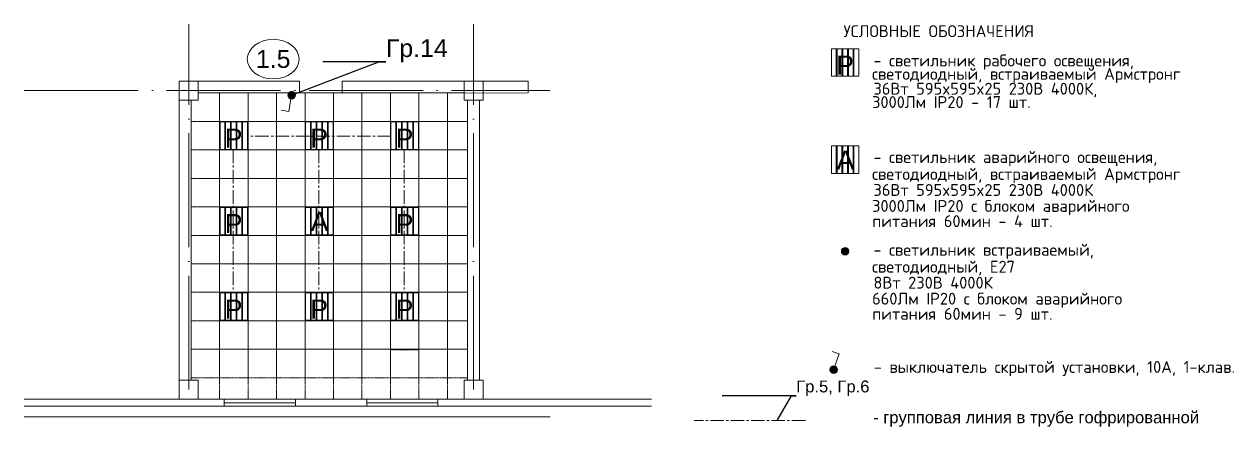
# Model space of a CAD drawing. Header units: millimetres. Extents: x -7047 to 653546, y -441812 to -147059.
# Drawn here: x 61312 to 86786, y -409850 to -401367 of the extents above; entities that cross this region are included whole.
import ezdxf
from ezdxf import colors
from ezdxf.entities.mleader import LeaderData, LeaderLine
from ezdxf.math import Vec2, Vec3

# ---------------------------------------------------------------- set-up
doc = ezdxf.new("R2010")
doc.units = ezdxf.units.MM
for name, pattern in [('ACAD_ISO04W100', [30, 24, -3, 0, -3]), ('CENTERX2', [4, 2.5, -0.5, 0.5, -0.5]), ('осевая2', [28.575, 19.05, -3.175, 3.175, -3.175])]:
    doc.linetypes.add(name, pattern=pattern)
for name, color, linetype, lineweight in [('$Osveshenie', 240, 'Continuous', 15), ('$Оbорудование', 173, 'Continuous', 20), ('1-Колонна', 244, 'Continuous', 60), ('1-Номр помещения', 173, 'Continuous', 20), ('1-Окна', 133, 'Continuous', 9), ('1-Стена Газоbетонная', 194, 'Continuous', 60), ('1-Стена сэндвич-панель', 157, 'Continuous', 60), ('1-Стена тонкая', 149, 'Continuous', 13), ('1-Цоколь', 249, 'Continuous', 15), ('Выключатель одноклавишный защищенный открытый', 5, 'Continuous', 15), ('Ось', 251, 'ACAD_ISO04W100', 9)]:
    doc.layers.add(name, color=color, linetype=linetype, lineweight=lineweight)
doc.layers.add('$TEXT', color=250, linetype='Continuous')
doc.layers.add('1 этаж', color=7, linetype='Continuous')
doc.styles.add('Arial Annotative', font='arial.ttf', dxfattribs={"height": 2.5})
doc.styles.add('Анно2.0', font='arial.ttf', dxfattribs={"height": 2})
doc.styles.add('Аннот2.5', font='arial.ttf', dxfattribs={"height": 2.5})
doc.styles.add('ГОСТ', font='isocpeur.ttf')

# ---------------------------------------------------------------- blocks, each defined once
blk = doc.blocks.new('_None')

msp = doc.modelspace()

# ---------------------------------------------------------------- hatches: boundary and pattern name
at = {"layer": '$Оbорудование'}
h = msp.add_hatch(dxfattribs=at)
h.set_pattern_fill('ANGLE', color=0)
h.set_pattern_definition([(0, (1309.252, -62700), (0, 6.985), [5.08, -1.905]), (90, (1309.252, -62700), (-6.985, 4e-16), [5.08, -1.905])])
h.paths.add_polyline_path([(66877.7, -402817.4, 0.1510871), (66863.7, -402862.6, 1), (67023.7, -402862.6, 0.1507461), (67009.8, -402817.5)])
h.paths.add_polyline_path([(67008.9, -402816.1, 0.5153185), (66878.6, -402816.1)])
at = {"layer": '$Оbорудование', "linetype": 'ByBlock', "true_color": 0x939598}
h = msp.add_hatch(dxfattribs=at)
h.set_pattern_fill('ANGLE', color=252)
h.set_pattern_definition([(0, (1309.252, -62700), (0, 6.985), [5.08, -1.905]), (90, (1309.252, -62700), (-6.985, 4e-16), [5.08, -1.905])])
h.paths.add_polyline_path([(78681.4, -406151.6, 1), (78521.4, -406151.6, 1)])
at = {"layer": 'Выключатель одноклавишный защищенный открытый'}
h = msp.add_hatch(color=7, dxfattribs=at)
edge = h.paths.add_edge_path()
edge.add_arc((78361.1, -408645.1), 80, 0, 360)

# ---------------------------------------------------------------- linework, layer by layer
at = {"layer": '$Osveshenie', "color": 7}
msp.add_lwpolyline([(66929.9, -402941.4), (66883.1, -403208.9), (66725.5, -403181.3)], dxfattribs=at)
at = {"layer": '$Osveshenie', "color": 7, "linetype": 'осевая2', "ltscale": 15}
for points in [[(69036.1, -403726.1), (66016.1, -403726.1)], [(65716.1, -404006.1), (65716.1, -407026.1)], [(67516.1, -404006.1), (67516.1, -407026.1)], [(69316.1, -404006.1), (69316.1, -407026.1)], [(77762.8, -409717.3), (75423.9, -409717.3)]]:
    msp.add_lwpolyline(points, dxfattribs=at)
at = {"layer": '$Osveshenie', "color": 7}
msp.add_circle((66943.7, -402862.6), 80, dxfattribs=at)
at = {"layer": '$Оbорудование', "color": 0}
for p, q in [((78891.4, -401885.1), (78311.4, -401885.1)), ((78311.4, -401885.1), (78311.4, -402465.1)), ((78891.4, -402465.1), (78891.4, -401885.1)), ((78311.4, -402465.1), (78891.4, -402465.1)), ((66016.1, -403426.1), (65436.1, -403426.1)), ((65436.1, -403426.1), (65436.1, -404006.1)), ((66016.1, -404006.1), (66016.1, -403426.1)), ((67816.1, -403426.1), (67236.1, -403426.1)), ((67236.1, -403426.1), (67236.1, -404006.1)), ((67816.1, -404006.1), (67816.1, -403426.1)), ((69616.1, -403426.1), (69036.1, -403426.1)), ((69036.1, -403426.1), (69036.1, -404006.1)), ((69616.1, -404006.1), (69616.1, -403426.1)), ((65436.1, -404006.1), (66016.1, -404006.1)), ((67236.1, -404006.1), (67816.1, -404006.1)), ((69036.1, -404006.1), (69616.1, -404006.1)), ((78891.4, -403930.9), (78311.4, -403930.9)), ((78311.4, -403930.9), (78311.4, -404510.9)), ((78891.4, -404510.9), (78891.4, -403930.9)), ((78311.4, -404510.9), (78891.4, -404510.9)), ((66016.1, -405226.1), (65436.1, -405226.1)), ((65436.1, -405226.1), (65436.1, -405806.1)), ((66016.1, -405806.1), (66016.1, -405226.1)), ((67816.1, -405226.1), (67236.1, -405226.1)), ((67236.1, -405226.1), (67236.1, -405806.1)), ((67816.1, -405806.1), (67816.1, -405226.1)), ((69616.1, -405226.1), (69036.1, -405226.1)), ((69036.1, -405226.1), (69036.1, -405806.1)), ((69616.1, -405806.1), (69616.1, -405226.1)), ((65436.1, -405806.1), (66016.1, -405806.1)), ((67236.1, -405806.1), (67816.1, -405806.1)), ((69036.1, -405806.1), (69616.1, -405806.1)), ((66016.1, -407026.1), (65436.1, -407026.1)), ((65436.1, -407026.1), (65436.1, -407606.1)), ((66016.1, -407606.1), (66016.1, -407026.1)), ((67816.1, -407026.1), (67236.1, -407026.1)), ((67236.1, -407026.1), (67236.1, -407606.1)), ((67816.1, -407606.1), (67816.1, -407026.1)), ((69616.1, -407026.1), (69036.1, -407026.1)), ((69036.1, -407026.1), (69036.1, -407606.1)), ((69616.1, -407606.1), (69616.1, -407026.1)), ((65436.1, -407606.1), (66016.1, -407606.1)), ((67236.1, -407606.1), (67816.1, -407606.1)), ((69036.1, -407606.1), (69616.1, -407606.1))]:
    msp.add_line(p, q, dxfattribs=at)
at = {"layer": '$Оbорудование', "color": 252}
for p, q in [((78415.4, -401885.1), (78415.4, -402465.1)), ((78430.4, -401885.1), (78430.4, -402465.1)), ((78534.4, -401885.1), (78534.4, -402465.1)), ((78549.4, -401885.1), (78549.4, -402465.1)), ((78653.4, -401885.1), (78653.4, -402465.1)), ((78668.4, -401885.1), (78668.4, -402465.1)), ((78772.4, -401885.1), (78772.4, -402465.1)), ((78787.4, -401885.1), (78787.4, -402465.1)), ((65540.1, -403426.1), (65540.1, -404006.1)), ((65555.1, -403426.1), (65555.1, -404006.1)), ((65659.1, -403426.1), (65659.1, -404006.1)), ((65674.1, -403426.1), (65674.1, -404006.1)), ((65778.1, -403426.1), (65778.1, -404006.1)), ((65793.1, -403426.1), (65793.1, -404006.1)), ((65897.1, -403426.1), (65897.1, -404006.1)), ((65912.1, -403426.1), (65912.1, -404006.1)), ((67340.1, -403426.1), (67340.1, -404006.1)), ((67355.1, -403426.1), (67355.1, -404006.1)), ((67459.1, -403426.1), (67459.1, -404006.1)), ((67474.1, -403426.1), (67474.1, -404006.1)), ((67578.1, -403426.1), (67578.1, -404006.1)), ((67593.1, -403426.1), (67593.1, -404006.1)), ((67697.1, -403426.1), (67697.1, -404006.1)), ((67712.1, -403426.1), (67712.1, -404006.1)), ((69140.1, -403426.1), (69140.1, -404006.1)), ((69155.1, -403426.1), (69155.1, -404006.1)), ((69259.1, -403426.1), (69259.1, -404006.1)), ((69274.1, -403426.1), (69274.1, -404006.1)), ((69378.1, -403426.1), (69378.1, -404006.1)), ((69393.1, -403426.1), (69393.1, -404006.1)), ((69497.1, -403426.1), (69497.1, -404006.1)), ((69512.1, -403426.1), (69512.1, -404006.1)), ((78415.4, -403930.9), (78415.4, -404510.9)), ((78430.4, -403930.9), (78430.4, -404510.9)), ((78534.4, -403930.9), (78534.4, -404510.9)), ((78549.4, -403930.9), (78549.4, -404510.9)), ((78653.4, -403930.9), (78653.4, -404510.9)), ((78668.4, -403930.9), (78668.4, -404510.9)), ((78772.4, -403930.9), (78772.4, -404510.9)), ((78787.4, -403930.9), (78787.4, -404510.9)), ((65540.1, -405226.1), (65540.1, -405806.1)), ((65555.1, -405226.1), (65555.1, -405806.1)), ((65659.1, -405226.1), (65659.1, -405806.1)), ((65674.1, -405226.1), (65674.1, -405806.1)), ((65778.1, -405226.1), (65778.1, -405806.1)), ((65793.1, -405226.1), (65793.1, -405806.1)), ((65897.1, -405226.1), (65897.1, -405806.1)), ((65912.1, -405226.1), (65912.1, -405806.1)), ((67340.1, -405226.1), (67340.1, -405806.1)), ((67355.1, -405226.1), (67355.1, -405806.1)), ((67459.1, -405226.1), (67459.1, -405806.1)), ((67474.1, -405226.1), (67474.1, -405806.1)), ((67578.1, -405226.1), (67578.1, -405806.1)), ((67593.1, -405226.1), (67593.1, -405806.1)), ((67697.1, -405226.1), (67697.1, -405806.1)), ((67712.1, -405226.1), (67712.1, -405806.1)), ((69140.1, -405226.1), (69140.1, -405806.1)), ((69155.1, -405226.1), (69155.1, -405806.1)), ((69259.1, -405226.1), (69259.1, -405806.1)), ((69274.1, -405226.1), (69274.1, -405806.1)), ((69378.1, -405226.1), (69378.1, -405806.1)), ((69393.1, -405226.1), (69393.1, -405806.1)), ((69497.1, -405226.1), (69497.1, -405806.1)), ((69512.1, -405226.1), (69512.1, -405806.1)), ((65540.1, -407026.1), (65540.1, -407606.1)), ((65555.1, -407026.1), (65555.1, -407606.1)), ((65659.1, -407026.1), (65659.1, -407606.1)), ((65674.1, -407026.1), (65674.1, -407606.1)), ((65778.1, -407026.1), (65778.1, -407606.1)), ((65793.1, -407026.1), (65793.1, -407606.1)), ((65897.1, -407026.1), (65897.1, -407606.1)), ((65912.1, -407026.1), (65912.1, -407606.1)), ((67340.1, -407026.1), (67340.1, -407606.1)), ((67355.1, -407026.1), (67355.1, -407606.1)), ((67459.1, -407026.1), (67459.1, -407606.1)), ((67474.1, -407026.1), (67474.1, -407606.1)), ((67578.1, -407026.1), (67578.1, -407606.1)), ((67593.1, -407026.1), (67593.1, -407606.1)), ((67697.1, -407026.1), (67697.1, -407606.1)), ((67712.1, -407026.1), (67712.1, -407606.1)), ((69140.1, -407026.1), (69140.1, -407606.1)), ((69155.1, -407026.1), (69155.1, -407606.1)), ((69259.1, -407026.1), (69259.1, -407606.1)), ((69274.1, -407026.1), (69274.1, -407606.1)), ((69378.1, -407026.1), (69378.1, -407606.1)), ((69393.1, -407026.1), (69393.1, -407606.1)), ((69497.1, -407026.1), (69497.1, -407606.1)), ((69512.1, -407026.1), (69512.1, -407606.1))]:
    msp.add_line(p, q, dxfattribs=at)
at = {"layer": '$Оbорудование', "color": 7}
for p, q in [((67110.8, -402567.1), (67110.8, -402817.6)), ((68010.8, -402567.1), (68010.8, -402817.6))]:
    msp.add_line(p, q, dxfattribs=at)
at = {"layer": '$Оbорудование', "color": 252, "linetype": 'CENTERX2', "lineweight": 5, "transparency": 33554498}
for p, q in [((64826.1, -402966.1), (64826.1, -403416.1)), ((65426.1, -402816.1), (64976.1, -402816.1)), ((65426.1, -403416.1), (65426.1, -402816.1)), ((65426.1, -402816.1), (65426.1, -403416.1)), ((66026.1, -402816.1), (65426.1, -402816.1)), ((66026.1, -403416.1), (66026.1, -402816.1)), ((66026.1, -402816.1), (66026.1, -403416.1)), ((66626.1, -402816.1), (66026.1, -402816.1)), ((66626.1, -403416.1), (66626.1, -402816.1)), ((66626.1, -402816.1), (66626.1, -403416.1)), ((67226.1, -402816.1), (66626.1, -402816.1)), ((67226.1, -403416.1), (67226.1, -402816.1)), ((67226.1, -402816.1), (67226.1, -403416.1)), ((67826.1, -402816.1), (67226.1, -402816.1)), ((67826.1, -403416.1), (67826.1, -402816.1)), ((67826.1, -402816.1), (67826.1, -403416.1)), ((68426.1, -402816.1), (67826.1, -402816.1)), ((68426.1, -403416.1), (68426.1, -402816.1)), ((68426.1, -402816.1), (68426.1, -403416.1)), ((69026.1, -402816.1), (68426.1, -402816.1)), ((69026.1, -403416.1), (69026.1, -402816.1)), ((69026.1, -402816.1), (69026.1, -403416.1)), ((69626.1, -402816.1), (69026.1, -402816.1)), ((69626.1, -403416.1), (69626.1, -402816.1)), ((69626.1, -402816.1), (69626.1, -403416.1)), ((70226.1, -402816.1), (69626.1, -402816.1)), ((70226.1, -403416.1), (70226.1, -402816.1)), ((70226.1, -402816.1), (70226.1, -403416.1)), ((70576.1, -402816.1), (70226.1, -402816.1)), ((64826.1, -403416.1), (65426.1, -403416.1)), ((64826.1, -403416.1), (64826.1, -404016.1)), ((65426.1, -403416.1), (64976.1, -403416.1)), ((65426.1, -403416.1), (66026.1, -403416.1)), ((65426.1, -404016.1), (65426.1, -403416.1)), ((65426.1, -403416.1), (65426.1, -404016.1)), ((66026.1, -403416.1), (65426.1, -403416.1)), ((66026.1, -403416.1), (66626.1, -403416.1)), ((66026.1, -404016.1), (66026.1, -403416.1)), ((66026.1, -403416.1), (66026.1, -404016.1)), ((66626.1, -403416.1), (66026.1, -403416.1)), ((66626.1, -403416.1), (67226.1, -403416.1)), ((66626.1, -404016.1), (66626.1, -403416.1)), ((66626.1, -403416.1), (66626.1, -404016.1)), ((67226.1, -403416.1), (66626.1, -403416.1)), ((67226.1, -403416.1), (67826.1, -403416.1)), ((67226.1, -404016.1), (67226.1, -403416.1)), ((67226.1, -403416.1), (67226.1, -404016.1)), ((67826.1, -403416.1), (67226.1, -403416.1)), ((67826.1, -403416.1), (68426.1, -403416.1)), ((67826.1, -404016.1), (67826.1, -403416.1)), ((67826.1, -403416.1), (67826.1, -404016.1)), ((68426.1, -403416.1), (67826.1, -403416.1)), ((68426.1, -403416.1), (69026.1, -403416.1)), ((68426.1, -404016.1), (68426.1, -403416.1)), ((68426.1, -403416.1), (68426.1, -404016.1)), ((69026.1, -403416.1), (68426.1, -403416.1)), ((69026.1, -403416.1), (69626.1, -403416.1)), ((69026.1, -404016.1), (69026.1, -403416.1)), ((69026.1, -403416.1), (69026.1, -404016.1)), ((69626.1, -403416.1), (69026.1, -403416.1)), ((69626.1, -403416.1), (70226.1, -403416.1)), ((69626.1, -404016.1), (69626.1, -403416.1)), ((69626.1, -403416.1), (69626.1, -404016.1)), ((70226.1, -403416.1), (69626.1, -403416.1)), ((70226.1, -403416.1), (70651.1, -403416.1)), ((70226.1, -404016.1), (70226.1, -403416.1)), ((70226.1, -403416.1), (70226.1, -404016.1)), ((70576.1, -403416.1), (70226.1, -403416.1)), ((64826.1, -404016.1), (65426.1, -404016.1)), ((64826.1, -404016.1), (64826.1, -404616.1)), ((65426.1, -404016.1), (64976.1, -404016.1)), ((65426.1, -404016.1), (66026.1, -404016.1)), ((65426.1, -404616.1), (65426.1, -404016.1)), ((65426.1, -404016.1), (65426.1, -404616.1)), ((66026.1, -404016.1), (65426.1, -404016.1)), ((66026.1, -404016.1), (66626.1, -404016.1)), ((66026.1, -404616.1), (66026.1, -404016.1)), ((66026.1, -404016.1), (66026.1, -404616.1)), ((66626.1, -404016.1), (66026.1, -404016.1)), ((66626.1, -404016.1), (67226.1, -404016.1)), ((66626.1, -404616.1), (66626.1, -404016.1)), ((66626.1, -404016.1), (66626.1, -404616.1)), ((67226.1, -404016.1), (66626.1, -404016.1)), ((67226.1, -404016.1), (67826.1, -404016.1)), ((67226.1, -404616.1), (67226.1, -404016.1)), ((67226.1, -404016.1), (67226.1, -404616.1)), ((67826.1, -404016.1), (67226.1, -404016.1)), ((67826.1, -404016.1), (68426.1, -404016.1)), ((67826.1, -404616.1), (67826.1, -404016.1)), ((67826.1, -404016.1), (67826.1, -404616.1)), ((68426.1, -404016.1), (67826.1, -404016.1)), ((68426.1, -404016.1), (69026.1, -404016.1)), ((68426.1, -404616.1), (68426.1, -404016.1)), ((68426.1, -404016.1), (68426.1, -404616.1)), ((69026.1, -404016.1), (68426.1, -404016.1)), ((69026.1, -404016.1), (69626.1, -404016.1)), ((69026.1, -404616.1), (69026.1, -404016.1)), ((69026.1, -404016.1), (69026.1, -404616.1)), ((69626.1, -404016.1), (69026.1, -404016.1)), ((69626.1, -404016.1), (70226.1, -404016.1)), ((69626.1, -404616.1), (69626.1, -404016.1)), ((69626.1, -404016.1), (69626.1, -404616.1)), ((70226.1, -404016.1), (69626.1, -404016.1)), ((70226.1, -404016.1), (70651.1, -404016.1)), ((70226.1, -404616.1), (70226.1, -404016.1)), ((70226.1, -404016.1), (70226.1, -404616.1)), ((70576.1, -404016.1), (70226.1, -404016.1)), ((64826.1, -404616.1), (65426.1, -404616.1)), ((64826.1, -404616.1), (64826.1, -405216.1)), ((65426.1, -404616.1), (64976.1, -404616.1)), ((65426.1, -404616.1), (66026.1, -404616.1)), ((65426.1, -405216.1), (65426.1, -404616.1)), ((65426.1, -404616.1), (65426.1, -405216.1)), ((66026.1, -404616.1), (65426.1, -404616.1)), ((66026.1, -404616.1), (66626.1, -404616.1)), ((66026.1, -405216.1), (66026.1, -404616.1)), ((66026.1, -404616.1), (66026.1, -405216.1)), ((66626.1, -404616.1), (66026.1, -404616.1)), ((66626.1, -404616.1), (67226.1, -404616.1)), ((66626.1, -405216.1), (66626.1, -404616.1)), ((66626.1, -404616.1), (66626.1, -405216.1)), ((67226.1, -404616.1), (66626.1, -404616.1)), ((67226.1, -404616.1), (67826.1, -404616.1)), ((67226.1, -405216.1), (67226.1, -404616.1)), ((67226.1, -404616.1), (67226.1, -405216.1)), ((67826.1, -404616.1), (67226.1, -404616.1)), ((67826.1, -404616.1), (68426.1, -404616.1)), ((67826.1, -405216.1), (67826.1, -404616.1)), ((67826.1, -404616.1), (67826.1, -405216.1)), ((68426.1, -404616.1), (67826.1, -404616.1)), ((68426.1, -404616.1), (69026.1, -404616.1)), ((68426.1, -405216.1), (68426.1, -404616.1)), ((68426.1, -404616.1), (68426.1, -405216.1)), ((69026.1, -404616.1), (68426.1, -404616.1)), ((69026.1, -404616.1), (69626.1, -404616.1)), ((69026.1, -405216.1), (69026.1, -404616.1)), ((69026.1, -404616.1), (69026.1, -405216.1)), ((69626.1, -404616.1), (69026.1, -404616.1)), ((69626.1, -404616.1), (70226.1, -404616.1)), ((69626.1, -405216.1), (69626.1, -404616.1)), ((69626.1, -404616.1), (69626.1, -405216.1)), ((70226.1, -404616.1), (69626.1, -404616.1)), ((70226.1, -404616.1), (70651.1, -404616.1)), ((70226.1, -405216.1), (70226.1, -404616.1)), ((70226.1, -404616.1), (70226.1, -405216.1)), ((70576.1, -404616.1), (70226.1, -404616.1)), ((64826.1, -405216.1), (65426.1, -405216.1)), ((64826.1, -405216.1), (64826.1, -405816.1)), ((65426.1, -405216.1), (64976.1, -405216.1)), ((65426.1, -405216.1), (66026.1, -405216.1)), ((65426.1, -405816.1), (65426.1, -405216.1)), ((65426.1, -405216.1), (65426.1, -405816.1)), ((66026.1, -405216.1), (65426.1, -405216.1)), ((66026.1, -405216.1), (66626.1, -405216.1)), ((66026.1, -405816.1), (66026.1, -405216.1)), ((66026.1, -405216.1), (66026.1, -405816.1)), ((66626.1, -405216.1), (66026.1, -405216.1)), ((66626.1, -405216.1), (67226.1, -405216.1)), ((66626.1, -405816.1), (66626.1, -405216.1)), ((66626.1, -405216.1), (66626.1, -405816.1)), ((67226.1, -405216.1), (66626.1, -405216.1)), ((67226.1, -405216.1), (67826.1, -405216.1)), ((67226.1, -405816.1), (67226.1, -405216.1)), ((67226.1, -405216.1), (67226.1, -405816.1)), ((67826.1, -405216.1), (67226.1, -405216.1)), ((67826.1, -405216.1), (67226.1, -405216.1)), ((67826.1, -405216.1), (68426.1, -405216.1)), ((67826.1, -405816.1), (67826.1, -405216.1)), ((67826.1, -405216.1), (67826.1, -405816.1)), ((68426.1, -405216.1), (67826.1, -405216.1)), ((68426.1, -405216.1), (69026.1, -405216.1)), ((68426.1, -405816.1), (68426.1, -405216.1)), ((68426.1, -405216.1), (68426.1, -405816.1)), ((69026.1, -405216.1), (68426.1, -405216.1)), ((69026.1, -405216.1), (69626.1, -405216.1)), ((69026.1, -405816.1), (69026.1, -405216.1)), ((69026.1, -405216.1), (69026.1, -405816.1)), ((69626.1, -405216.1), (69026.1, -405216.1)), ((69626.1, -405216.1), (69026.1, -405216.1)), ((69626.1, -405216.1), (70226.1, -405216.1)), ((69626.1, -405816.1), (69626.1, -405216.1)), ((69626.1, -405216.1), (69626.1, -405816.1)), ((70226.1, -405216.1), (69626.1, -405216.1)), ((70226.1, -405216.1), (70651.1, -405216.1)), ((70226.1, -405816.1), (70226.1, -405216.1)), ((70226.1, -405216.1), (70226.1, -405816.1)), ((70576.1, -405216.1), (70226.1, -405216.1)), ((64826.1, -405816.1), (65426.1, -405816.1)), ((64826.1, -405816.1), (64826.1, -406416.1)), ((65426.1, -405816.1), (64976.1, -405816.1)), ((65426.1, -405816.1), (66026.1, -405816.1)), ((65426.1, -406416.1), (65426.1, -405816.1)), ((65426.1, -405816.1), (65426.1, -406416.1)), ((66026.1, -405816.1), (65426.1, -405816.1)), ((66026.1, -405816.1), (66626.1, -405816.1)), ((66026.1, -406416.1), (66026.1, -405816.1)), ((66026.1, -405816.1), (66026.1, -406416.1)), ((66626.1, -405816.1), (66026.1, -405816.1)), ((66626.1, -405816.1), (67226.1, -405816.1)), ((66626.1, -406416.1), (66626.1, -405816.1)), ((66626.1, -405816.1), (66626.1, -406416.1)), ((67226.1, -405816.1), (66626.1, -405816.1)), ((67226.1, -405816.1), (67826.1, -405816.1)), ((67226.1, -406416.1), (67226.1, -405816.1)), ((67226.1, -405816.1), (67226.1, -406416.1)), ((67826.1, -405816.1), (67226.1, -405816.1)), ((67826.1, -405816.1), (68426.1, -405816.1)), ((67826.1, -406416.1), (67826.1, -405816.1)), ((67826.1, -405816.1), (67826.1, -406416.1)), ((68426.1, -405816.1), (67826.1, -405816.1)), ((68426.1, -405816.1), (69026.1, -405816.1)), ((68426.1, -406416.1), (68426.1, -405816.1)), ((68426.1, -405816.1), (68426.1, -406416.1)), ((69026.1, -405816.1), (68426.1, -405816.1)), ((69026.1, -405816.1), (69626.1, -405816.1)), ((69026.1, -406416.1), (69026.1, -405816.1)), ((69026.1, -405816.1), (69026.1, -406416.1)), ((69626.1, -405816.1), (69026.1, -405816.1)), ((69626.1, -405816.1), (70226.1, -405816.1)), ((69626.1, -406416.1), (69626.1, -405816.1)), ((69626.1, -405816.1), (69626.1, -406416.1)), ((70226.1, -405816.1), (69626.1, -405816.1)), ((70226.1, -405816.1), (70651.1, -405816.1)), ((70226.1, -406416.1), (70226.1, -405816.1)), ((70226.1, -405816.1), (70226.1, -406416.1)), ((70576.1, -405816.1), (70226.1, -405816.1)), ((64826.1, -406416.1), (65426.1, -406416.1)), ((65426.1, -406416.1), (64976.1, -406416.1)), ((65426.1, -406416.1), (66026.1, -406416.1)), ((65426.1, -407016.1), (65426.1, -406416.1)), ((65426.1, -406416.1), (65426.1, -407016.1)), ((66026.1, -406416.1), (65426.1, -406416.1)), ((66026.1, -406416.1), (66626.1, -406416.1)), ((66026.1, -407016.1), (66026.1, -406416.1)), ((66026.1, -406416.1), (66026.1, -407016.1)), ((66626.1, -406416.1), (66026.1, -406416.1)), ((66626.1, -406416.1), (67226.1, -406416.1)), ((66626.1, -407016.1), (66626.1, -406416.1)), ((66626.1, -406416.1), (66626.1, -407016.1)), ((67226.1, -406416.1), (66626.1, -406416.1)), ((67226.1, -406416.1), (67826.1, -406416.1)), ((67226.1, -407016.1), (67226.1, -406416.1)), ((67226.1, -406416.1), (67226.1, -407016.1)), ((67826.1, -406416.1), (67226.1, -406416.1)), ((67826.1, -406416.1), (68426.1, -406416.1)), ((67826.1, -407016.1), (67826.1, -406416.1)), ((67826.1, -406416.1), (67826.1, -407016.1)), ((68426.1, -406416.1), (67826.1, -406416.1)), ((68426.1, -406416.1), (69026.1, -406416.1)), ((68426.1, -407016.1), (68426.1, -406416.1)), ((68426.1, -406416.1), (68426.1, -407016.1)), ((69026.1, -406416.1), (68426.1, -406416.1)), ((69026.1, -406416.1), (69626.1, -406416.1)), ((69026.1, -407016.1), (69026.1, -406416.1)), ((69026.1, -406416.1), (69026.1, -407016.1)), ((69626.1, -406416.1), (69026.1, -406416.1)), ((69626.1, -406416.1), (70226.1, -406416.1)), ((69626.1, -407016.1), (69626.1, -406416.1)), ((69626.1, -406416.1), (69626.1, -407016.1)), ((70226.1, -406416.1), (69626.1, -406416.1)), ((70226.1, -406416.1), (70651.1, -406416.1)), ((70226.1, -407016.1), (70226.1, -406416.1)), ((70226.1, -406416.1), (70226.1, -407016.1)), ((70576.1, -406416.1), (70226.1, -406416.1)), ((64826.1, -406566.1), (64826.1, -407016.1)), ((64826.1, -407016.1), (65426.1, -407016.1)), ((65426.1, -407016.1), (64976.1, -407016.1)), ((65426.1, -407016.1), (66026.1, -407016.1)), ((65426.1, -407616.1), (65426.1, -407016.1)), ((65426.1, -407016.1), (65426.1, -407616.1)), ((66026.1, -407016.1), (65426.1, -407016.1)), ((66026.1, -407016.1), (65426.1, -407016.1)), ((66026.1, -407016.1), (66626.1, -407016.1)), ((66026.1, -407616.1), (66026.1, -407016.1)), ((66026.1, -407016.1), (66026.1, -407616.1)), ((66626.1, -407016.1), (66026.1, -407016.1)), ((66626.1, -407016.1), (67226.1, -407016.1)), ((66626.1, -407616.1), (66626.1, -407016.1)), ((66626.1, -407016.1), (66626.1, -407616.1)), ((67226.1, -407016.1), (66626.1, -407016.1)), ((67226.1, -407016.1), (67826.1, -407016.1)), ((67226.1, -407616.1), (67226.1, -407016.1)), ((67226.1, -407016.1), (67226.1, -407616.1)), ((67826.1, -407016.1), (67226.1, -407016.1)), ((67826.1, -407016.1), (67226.1, -407016.1)), ((67826.1, -407016.1), (68426.1, -407016.1)), ((67826.1, -407616.1), (67826.1, -407016.1)), ((67826.1, -407016.1), (67826.1, -407616.1)), ((68426.1, -407016.1), (67826.1, -407016.1)), ((68426.1, -407016.1), (69026.1, -407016.1)), ((68426.1, -407616.1), (68426.1, -407016.1)), ((68426.1, -407016.1), (68426.1, -407616.1)), ((69026.1, -407016.1), (68426.1, -407016.1)), ((69026.1, -407016.1), (69626.1, -407016.1)), ((69026.1, -407616.1), (69026.1, -407016.1)), ((69026.1, -407016.1), (69026.1, -407616.1)), ((69626.1, -407016.1), (69026.1, -407016.1)), ((69626.1, -407016.1), (69026.1, -407016.1)), ((69626.1, -407016.1), (70226.1, -407016.1)), ((69626.1, -407616.1), (69626.1, -407016.1)), ((69626.1, -407016.1), (69626.1, -407616.1)), ((70226.1, -407016.1), (69626.1, -407016.1)), ((70226.1, -407016.1), (70651.1, -407016.1)), ((70226.1, -407616.1), (70226.1, -407016.1)), ((70226.1, -407016.1), (70226.1, -407616.1)), ((70576.1, -407016.1), (70226.1, -407016.1)), ((64826.1, -407166.1), (64826.1, -407616.1)), ((64826.1, -407616.1), (65426.1, -407616.1)), ((64826.1, -407766.1), (64826.1, -408216.1)), ((65426.1, -407616.1), (64976.1, -407616.1)), ((65426.1, -407616.1), (66026.1, -407616.1)), ((65426.1, -408216.1), (65426.1, -407616.1)), ((65426.1, -407616.1), (65426.1, -408216.1)), ((66026.1, -407616.1), (65426.1, -407616.1)), ((66026.1, -407616.1), (66626.1, -407616.1)), ((66026.1, -408216.1), (66026.1, -407616.1)), ((66026.1, -407616.1), (66026.1, -408216.1)), ((66626.1, -407616.1), (66026.1, -407616.1)), ((66626.1, -407616.1), (67226.1, -407616.1)), ((66626.1, -408216.1), (66626.1, -407616.1)), ((66626.1, -407616.1), (66626.1, -408216.1)), ((67226.1, -407616.1), (66626.1, -407616.1)), ((67226.1, -407616.1), (67826.1, -407616.1)), ((67226.1, -408216.1), (67226.1, -407616.1)), ((67226.1, -407616.1), (67226.1, -408216.1)), ((67826.1, -407616.1), (67226.1, -407616.1)), ((67826.1, -407616.1), (68426.1, -407616.1)), ((67826.1, -408216.1), (67826.1, -407616.1)), ((67826.1, -407616.1), (67826.1, -408216.1)), ((68426.1, -407616.1), (67826.1, -407616.1)), ((68426.1, -407616.1), (69026.1, -407616.1)), ((68426.1, -408216.1), (68426.1, -407616.1)), ((68426.1, -407616.1), (68426.1, -408216.1)), ((69026.1, -407616.1), (68426.1, -407616.1)), ((69026.1, -407616.1), (69626.1, -407616.1)), ((69026.1, -408216.1), (69026.1, -407616.1)), ((69026.1, -407616.1), (69026.1, -408216.1)), ((69626.1, -407616.1), (69026.1, -407616.1)), ((69626.1, -407616.1), (70226.1, -407616.1)), ((69626.1, -408216.1), (69626.1, -407616.1)), ((69626.1, -407616.1), (69626.1, -408216.1)), ((70226.1, -407616.1), (69626.1, -407616.1)), ((70226.1, -407616.1), (70651.1, -407616.1)), ((70226.1, -408216.1), (70226.1, -407616.1)), ((70226.1, -407616.1), (70226.1, -408216.1)), ((70576.1, -407616.1), (70226.1, -407616.1)), ((64826.1, -408216.1), (65426.1, -408216.1)), ((65426.1, -408216.1), (64976.1, -408216.1)), ((65426.1, -408216.1), (66026.1, -408216.1)), ((65426.1, -408816.1), (65426.1, -408216.1)), ((65426.1, -408216.1), (65426.1, -408816.1)), ((66026.1, -408216.1), (65426.1, -408216.1)), ((66026.1, -408216.1), (65426.1, -408216.1)), ((66026.1, -408216.1), (66626.1, -408216.1)), ((66026.1, -408816.1), (66026.1, -408216.1)), ((66026.1, -408216.1), (66026.1, -408816.1)), ((66626.1, -408216.1), (66026.1, -408216.1)), ((66626.1, -408216.1), (67226.1, -408216.1)), ((66626.1, -408816.1), (66626.1, -408216.1)), ((66626.1, -408216.1), (66626.1, -408816.1)), ((67226.1, -408216.1), (66626.1, -408216.1)), ((67226.1, -408216.1), (67826.1, -408216.1)), ((67226.1, -408816.1), (67226.1, -408216.1)), ((67226.1, -408216.1), (67226.1, -408816.1)), ((67826.1, -408216.1), (67226.1, -408216.1)), ((67826.1, -408216.1), (67226.1, -408216.1)), ((67826.1, -408216.1), (68426.1, -408216.1)), ((67826.1, -408816.1), (67826.1, -408216.1)), ((67826.1, -408216.1), (67826.1, -408816.1)), ((68426.1, -408216.1), (67826.1, -408216.1)), ((68426.1, -408216.1), (69026.1, -408216.1)), ((68426.1, -408816.1), (68426.1, -408216.1)), ((68426.1, -408216.1), (68426.1, -408816.1)), ((69026.1, -408216.1), (68426.1, -408216.1)), ((69026.1, -408216.1), (69626.1, -408216.1)), ((69026.1, -408816.1), (69026.1, -408216.1)), ((69026.1, -408216.1), (69026.1, -408816.1)), ((69626.1, -408216.1), (69026.1, -408216.1)), ((69626.1, -408226.1), (69026.1, -408226.1)), ((69626.1, -408216.1), (70226.1, -408216.1)), ((69626.1, -408816.1), (69626.1, -408216.1)), ((69626.1, -408216.1), (69626.1, -408816.1)), ((70226.1, -408216.1), (69626.1, -408216.1)), ((70226.1, -408216.1), (70651.1, -408216.1)), ((70226.1, -408816.1), (70226.1, -408216.1)), ((70226.1, -408216.1), (70226.1, -408816.1)), ((70576.1, -408216.1), (70226.1, -408216.1)), ((64826.1, -408366.1), (64826.1, -408816.1)), ((64826.1, -408816.1), (65426.1, -408816.1)), ((65426.1, -408816.1), (66026.1, -408816.1)), ((65426.1, -408816.1), (65426.1, -409266.1)), ((66026.1, -408816.1), (66626.1, -408816.1)), ((66026.1, -408816.1), (66026.1, -409266.1)), ((66626.1, -408816.1), (67226.1, -408816.1)), ((66626.1, -408816.1), (66626.1, -409266.1)), ((67226.1, -408816.1), (67826.1, -408816.1)), ((67226.1, -408816.1), (67226.1, -409266.1)), ((67826.1, -408816.1), (68426.1, -408816.1)), ((67826.1, -408816.1), (67826.1, -409266.1)), ((68426.1, -408816.1), (69026.1, -408816.1)), ((68426.1, -408816.1), (68426.1, -409266.1)), ((69026.1, -408816.1), (69626.1, -408816.1)), ((69026.1, -408816.1), (69026.1, -409266.1)), ((69626.1, -408816.1), (70226.1, -408816.1)), ((69626.1, -408816.1), (69626.1, -409266.1)), ((70226.1, -408816.1), (70651.1, -408816.1)), ((70226.1, -408816.1), (70226.1, -409266.1)), ((66626.1, -409174.9), (66626.1, -409174.9))]:
    msp.add_line(p, q, dxfattribs=at)
at = {"layer": '$Оbорудование', "color": 1}
msp.add_line((65540.1, -403426.1), (65555.1, -403426.1), dxfattribs=at)
at = {"layer": '$Оbорудование', "color": 0, "linetype": 'ByBlock'}
msp.add_circle((78601.4, -406151.6), 80, dxfattribs=at)
at = {"layer": '1-Колонна', "color": 7, "lineweight": 0}
for points in [[(64576.1, -402566.1), (64976.1, -402566.1), (64976.1, -402966.1), (64576.1, -402966.1)], [(70576.1, -402566.1), (70976.1, -402566.1), (70976.1, -402966.1), (70576.1, -402966.1)], [(64576.1, -408866.1), (64976.1, -408866.1), (64976.1, -409266.1), (64576.1, -409266.1)], [(70576.1, -408866.1), (70976.1, -408866.1), (70976.1, -409266.1), (70576.1, -409266.1)]]:
    msp.add_lwpolyline(points, close=True, dxfattribs=at)
at = {"layer": '1-Номр помещения', "color": 7}
msp.add_ellipse((66556.6, -402103.1), major_axis=(-545.3, 0), ratio=0.7652243, dxfattribs=at)
at = {"layer": '1-Окна', "color": 7, "lineweight": 0}
for p, q in [((65526.1, -409341.1), (67026.1, -409341.1)), ((68526.1, -409341.1), (70026.1, -409341.1))]:
    msp.add_line(p, q, dxfattribs=at)
at = {"layer": '1-Стена Газоbетонная', "color": 7, "lineweight": 0, "ltscale": 100}
for p, q in [((71926.1, -402816.1), (71926.1, -402566.1)), ((70651.1, -402966.1), (70651.1, -408866.1)), ((70901.1, -402966.1), (70901.1, -408866.1))]:
    msp.add_line(p, q, dxfattribs=at)
for points in [[(64976.1, -402566.1), (67110.8, -402567.1)], [(68010.8, -402567.1), (71926.1, -402566.1)], [(64576.1, -406116.1), (64576.1, -402966.1)], [(64826.1, -403616.1), (64826.1, -402966.1)], [(64826.1, -408866.1), (64826.1, -402966.1)], [(64976.1, -402816.1), (70576.1, -402816.1)], [(64976.1, -402816.1), (67110.8, -402817.6)], [(68010.8, -402817.6), (71926.1, -402816.5)], [(64576.1, -408866.1), (64576.1, -406116.1)]]:
    msp.add_lwpolyline(points, dxfattribs=at)
at = {"layer": '1-Стена сэндвич-панель', "color": 7, "lineweight": 0}
for p, q in [((65526.1, -409266.1), (65526.1, -409416.1)), ((67026.1, -409266.1), (67026.1, -409416.1)), ((68526.1, -409266.1), (68526.1, -409416.1)), ((70026.1, -409266.1), (70026.1, -409416.1))]:
    msp.add_line(p, q, dxfattribs=at)
for points in [[(65526.1, -409266.1), (61312.4, -409266.1)], [(68526.1, -409266.1), (67026.1, -409266.1)], [(74526.1, -409266.1), (70026.1, -409266.1)], [(65526.1, -409416.1), (61312.4, -409416.1)], [(68526.1, -409416.1), (67026.1, -409416.1)], [(74526.1, -409416.1), (70026.1, -409416.1)]]:
    msp.add_lwpolyline(points, dxfattribs=at)
at = {"layer": '1-Стена тонкая', "color": 7, "lineweight": 0}
for p, q in [((65526.1, -409266.1), (67026.1, -409266.1)), ((70026.1, -409266.1), (68526.1, -409266.1)), ((65526.1, -409416.1), (67026.1, -409416.1)), ((68526.1, -409416.1), (70026.1, -409416.1))]:
    msp.add_line(p, q, dxfattribs=at)
at = {"layer": '1-Цоколь', "color": 7, "lineweight": 0}
msp.add_lwpolyline([(72390.9, -409636.1), (61312.4, -409636.1)], dxfattribs=at)
at = {"layer": 'Выключатель одноклавишный защищенный открытый', "color": 7}
for p, q in [((78476.5, -408313), (78325.3, -408260.5)), ((78387.3, -408569.6), (78476.5, -408313))]:
    msp.add_line(p, q, dxfattribs=at)
for centre in [(66943.7, -402862.6), (66943.7, -402862.6), (78361.1, -408645.1)]:
    msp.add_circle(centre, 80, dxfattribs=at)
at = {"layer": 'Ось', "color": 7, "lineweight": 0, "ltscale": 100}
for p, q in [((64776.1, -409066.1), (64776.1, -401366.7)), ((70776.1, -409066.1), (70776.1, -401366.7)), ((61312.4, -402766.1), (72390.9, -402766.1))]:
    msp.add_line(p, q, dxfattribs=at)

# ---------------------------------------------------------------- texts
at = {"layer": '$Osveshenie', "color": 7, "style": 'Аннот2.5'}
msp.add_text('- групповая линия в трубе гофрированной', height=250, dxfattribs=at).set_placement((79190.1, -409774.4))
at = {"layer": '$Osveshenie', "color": 7, "char_height": 400, "width": 132.864, "attachment_point": 5, "style": 'Анно2.0'}
for s, insert in [('Р', (78598.9, -402227.2)), ('Р', (65723.6, -403768.2)), ('Р', (67523.6, -403768.2)), ('Р', (69323.6, -403768.2)), ('А', (78608.3, -404230.8)), ('Р', (65723.6, -405568.2)), ('А', (67532.9, -405526)), ('Р', (69323.6, -405568.2)), ('Р', (65723.6, -407368.2)), ('Р', (67523.6, -407368.2)), ('Р', (69323.6, -407368.2))]:
    msp.add_mtext(s, dxfattribs=dict(at, insert=insert))
at = {"layer": '1 этаж', "color": 7, "lineweight": 25, "style": 'ГОСТ'}
for s, p in [('УСЛОВНЫЕ ОБОЗНАЧЕНИЯ', (78566.3, -401639.6)), ('- светильник рабочего освещения, ', (79195.8, -402256.8)), ('светодиодный, встраиваемый Армстронг ', (79168.3, -402538.5)), ('36Вт 595x595x25 230В 4000К,', (79196.8, -402851.2)), ('3000Лм IP20 - 17 шт. ', (79168.3, -403132.6)), ('- светильник аварийного освещения,', (79195.8, -404291.6)), ('светодиодный, встраиваемый Армстронг ', (79168.3, -404647.9)), ('36Вт 595x595x25 230В 4000К', (79196.8, -404984.9)), ('3000Лм IP20 с блоком аварийного  ', (79168.3, -405321.3)), ('питания 60мин - 4 шт. ', (79168.3, -405641.4)), ('- светильник встраиваемый,', (79195.8, -406245)), ('светодиодный, Е27', (79168.3, -406601.3)), ('8Вт 230В 4000К', (79196.8, -406938.2)), ('660Лм IP20 с блоком аварийного  ', (79168.3, -407274.7)), ('питания 60мин - 9 шт. ', (79168.3, -407594.8)), ('- выключатель скрытой установки, 10А, 1-клав.', (79202.8, -408713.7))]:
    msp.add_text(s, height=250, dxfattribs=at).set_placement(p)
at = {"layer": '1-Номр помещения', "color": 7, "insert": (66556.6, -402103.1), "char_height": 375, "width": 1061.513, "attachment_point": 5, "style": 'Аннот2.5'}
msp.add_mtext('1.5', dxfattribs=at)

# ---------------------------------------------------------------- leaders
at = {"layer": '$TEXT', "color": 7}
ml = msp.add_multileader_mtext('Standard', dxfattribs=at)
ml.set_content('Гр.14', color=7, style='Анно2.0')
ml.set_leader_properties(color=256)
ml.set_arrow_properties(name='NONE')
ml.build(insert=Vec2(0, 0))
ml.multileader.update_dxf_attribs({"text_left_attachment_type": 6, "text_right_attachment_type": 6, "dogleg_length": 1, "arrow_head_size": 450, "scale": 150})
ctx = ml.context
ctx.base_point, ctx.scale, ctx.char_height, ctx.arrow_head_size, ctx.landing_gap_size, ctx.plane_origin = Vec3(68929, -402163), 150, 375, 450, 0, Vec3(68003, -403623.6)
ctx.left_attachment, ctx.right_attachment = 6, 6
notes = []
notes.append((ctx, [(0, (1, 1, 0), (68779, -402163), (1, 0), 150, [(0, [(66943.7, -402862.6), (68779, -402163)], 0, [])])]))
ctx.mtext.insert, ctx.mtext.flow_direction = Vec3(68929, -401683.9), 5
ml = msp.add_multileader_mtext('Standard', dxfattribs=at)
ml.set_content('Гр.5, Гр.6', color=7, style='Arial Annotative')
ml.set_leader_properties(color=256)
ml.set_arrow_properties(name='NONE')
ml.build(insert=Vec2(0, 0))
ml.multileader.update_dxf_attribs({"text_left_attachment_type": 6, "text_right_attachment_type": 6, "dogleg_length": 1, "arrow_head_size": 300, "scale": 100})
ctx = ml.context
ctx.base_point, ctx.scale, ctx.char_height, ctx.arrow_head_size, ctx.landing_gap_size, ctx.plane_origin = Vec3(77570.2, -409193.7), 100, 250, 300, 0, Vec3(77167.8, -409717.3)
ctx.left_attachment, ctx.right_attachment = 6, 6
notes.append((ctx, [(0, (1, 1, 0), (77470.2, -409193.7), (1, 0), 100, [(0, [(77167.8, -409717.3), (77470.2, -409193.7)], 0, [])])]))
ctx.mtext.insert, ctx.mtext.flow_direction = Vec3(77570.2, -408874.3), 5
for ctx, leaders in notes:
    for number, flags, end, landing, length, lines in leaders:
        leader = LeaderData()
        leader.index, (leader.has_last_leader_line, leader.has_dogleg_vector, leader.attachment_direction) = number, flags
        leader.last_leader_point, leader.dogleg_vector, leader.dogleg_length = Vec3(end), Vec3(landing), length
        for number, points, colour, breaks in lines:
            line = LeaderLine()
            line.index, line.vertices, line.color, line.breaks = number, Vec3.list(points), colors.encode_raw_color(colour), breaks
            leader.lines.append(line)
        ctx.leaders.append(leader)

doc.saveas('drawing.dxf')
